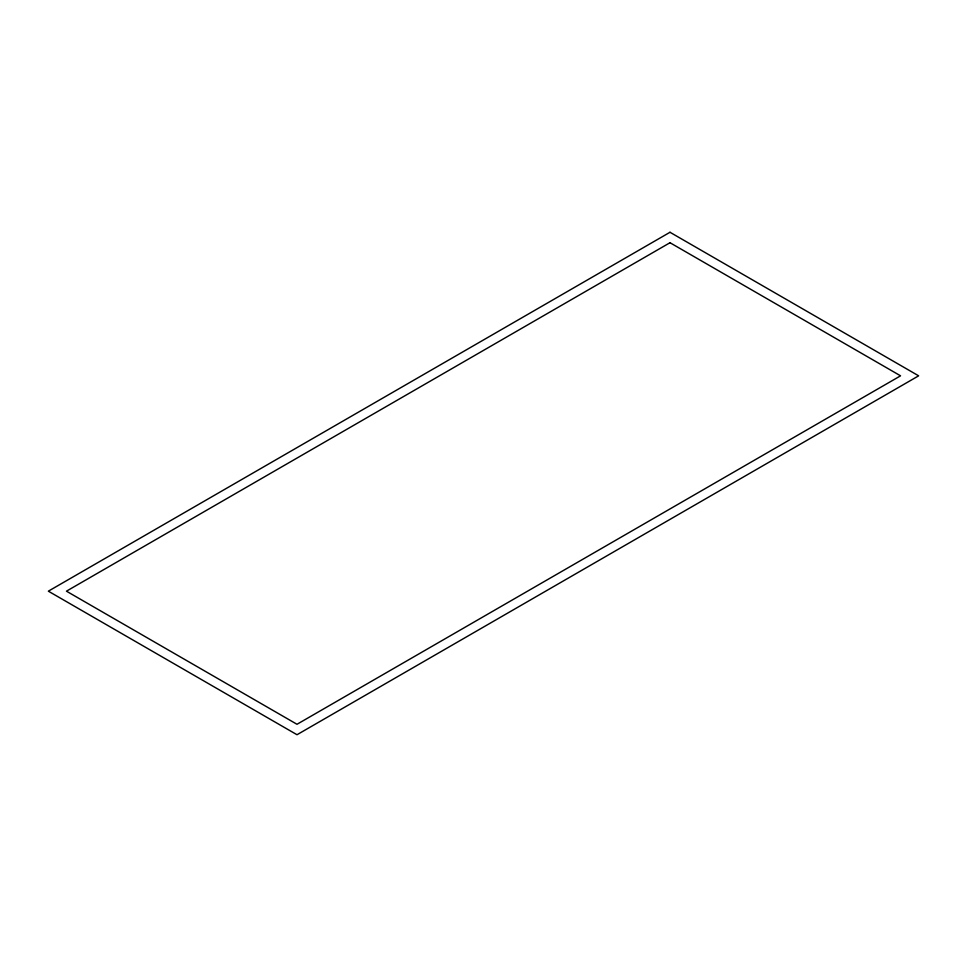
<?xml version="1.0" encoding="UTF-8"?>
<svg xmlns="http://www.w3.org/2000/svg" width="967" height="967" viewBox="0 0 967 967"><rect width="100%" height="100%" fill="white"/><g stroke="black" fill="none" stroke-linecap="round" stroke-linejoin="round"><path stroke-width="1.45" d="M669.998 232.273L48.35 591.175L297.002 734.727L918.65 375.825L669.998 232.273M669.998 242.717L66.445 591.175L297.002 724.283L900.555 375.825L669.998 242.717"/></g></svg>
